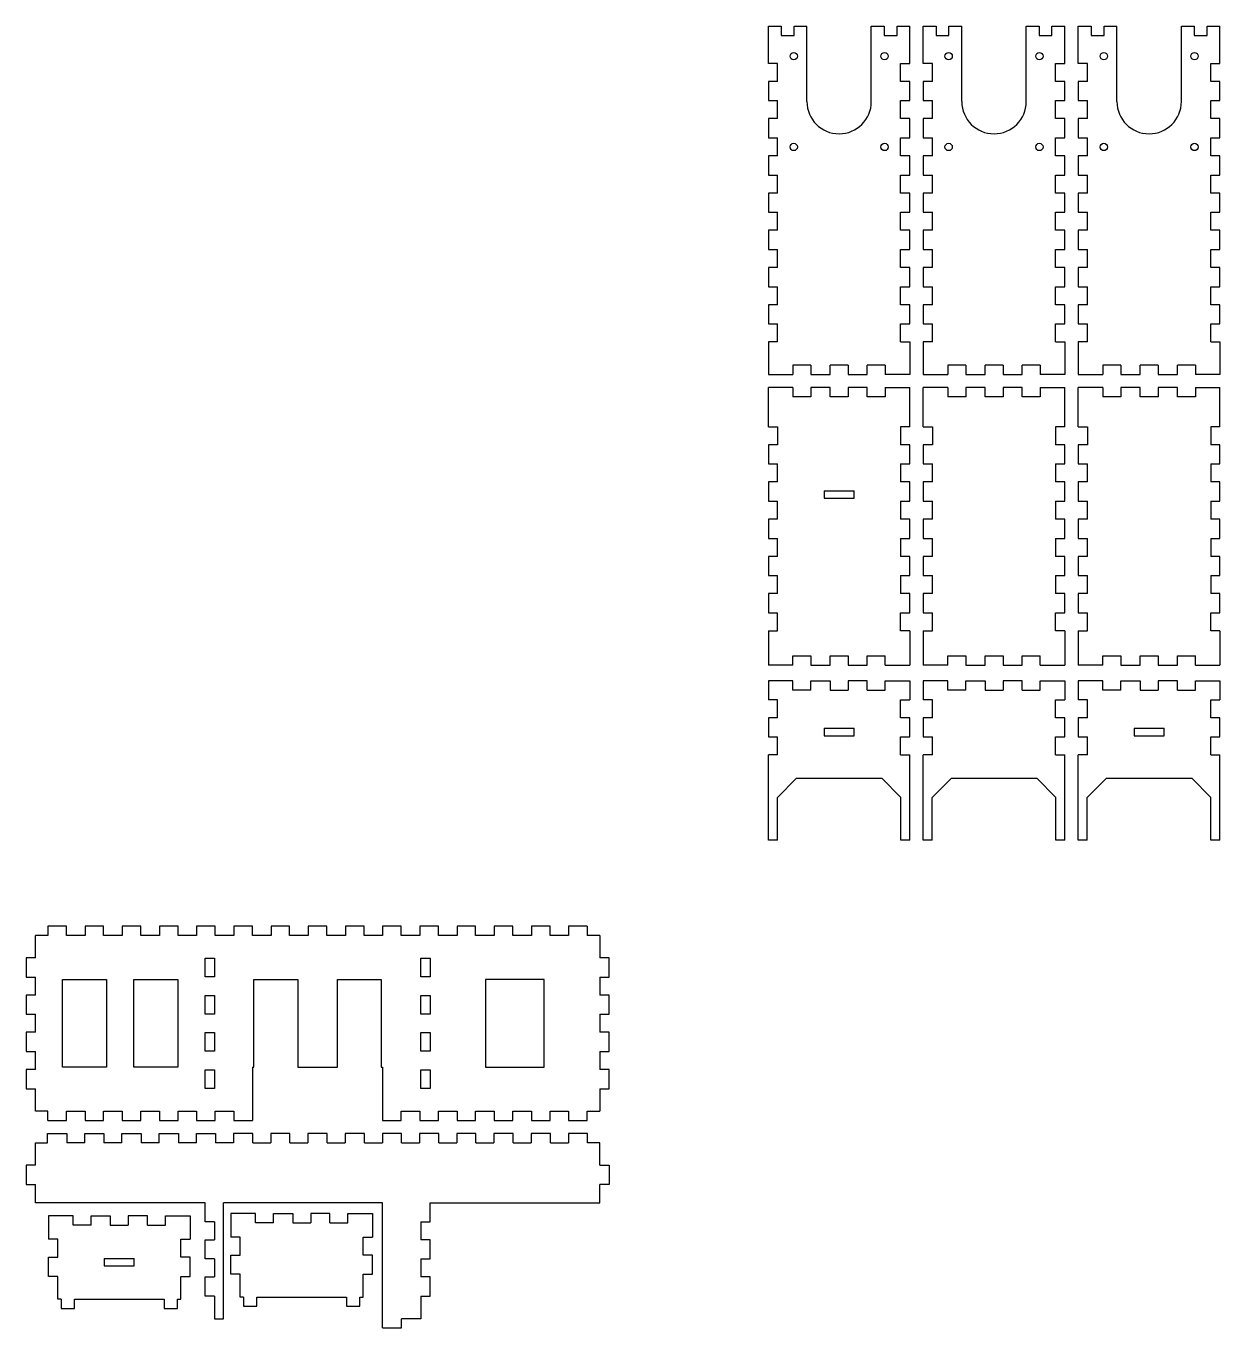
# Model space of a CAD drawing. Header units: millimetres. Extents: x -201 to 2280, y -214 to 290.
# Drawn here: x -112.47 to -96.42, y 268.84 to 286.33 of the extents above; entities that cross this region are included whole.
import ezdxf

# ---------------------------------------------------------------- set-up
doc = ezdxf.new("R2010")
doc.units = ezdxf.units.MM

msp = doc.modelspace()

# ---------------------------------------------------------------- linework, layer by layer
for p, q in [((-102.489, 286.332), (-102.317, 286.332)), ((-102.489, 286.27), (-102.489, 286.332)), ((-102.317, 286.332), (-102.317, 286.207)), ((-102.144, 286.207), (-102.144, 286.332)), ((-102.144, 286.332), (-101.971, 286.332)), ((-101.971, 286.27), (-101.971, 286.332)), ((-101.105, 286.332), (-100.932, 286.332)), ((-101.105, 286.27), (-101.105, 286.332)), ((-100.932, 286.332), (-100.932, 286.207)), ((-100.759, 286.207), (-100.759, 286.332)), ((-100.759, 286.332), (-100.586, 286.332)), ((-100.586, 286.27), (-100.586, 286.332)), ((-100.408, 286.332), (-100.235, 286.332)), ((-100.408, 286.27), (-100.408, 286.332)), ((-100.235, 286.332), (-100.235, 286.207)), ((-100.062, 286.207), (-100.062, 286.332)), ((-100.062, 286.332), (-99.889, 286.332)), ((-99.889, 286.27), (-99.889, 286.332)), ((-99.023, 286.332), (-98.85, 286.332)), ((-99.023, 286.27), (-99.023, 286.332)), ((-98.85, 286.332), (-98.85, 286.207)), ((-98.677, 286.207), (-98.677, 286.332)), ((-98.677, 286.332), (-98.504, 286.332)), ((-98.504, 286.27), (-98.504, 286.332)), ((-98.323, 286.332), (-98.15, 286.332)), ((-98.323, 286.27), (-98.323, 286.332)), ((-98.15, 286.332), (-98.15, 286.207)), ((-97.977, 286.207), (-97.977, 286.332)), ((-97.977, 286.332), (-97.804, 286.332)), ((-97.804, 286.27), (-97.804, 286.332)), ((-96.938, 286.332), (-96.765, 286.332)), ((-96.938, 286.27), (-96.938, 286.332)), ((-96.765, 286.332), (-96.765, 286.207)), ((-96.592, 286.207), (-96.592, 286.332)), ((-96.592, 286.332), (-96.419, 286.332)), ((-96.419, 286.27), (-96.419, 286.332)), ((-102.489, 285.831), (-102.489, 286.27)), ((-102.317, 286.207), (-102.144, 286.207)), ((-101.971, 285.318), (-101.971, 286.27)), ((-101.105, 285.318), (-101.105, 286.27)), ((-100.932, 286.207), (-100.759, 286.207)), ((-100.586, 285.831), (-100.586, 286.27)), ((-100.408, 285.831), (-100.408, 286.27)), ((-100.235, 286.207), (-100.062, 286.207)), ((-99.889, 285.318), (-99.889, 286.27)), ((-99.023, 285.318), (-99.023, 286.27)), ((-98.85, 286.207), (-98.677, 286.207)), ((-98.504, 285.831), (-98.504, 286.27)), ((-98.323, 285.831), (-98.323, 286.27)), ((-98.15, 286.207), (-97.977, 286.207)), ((-97.804, 285.318), (-97.804, 286.27)), ((-96.938, 285.318), (-96.938, 286.27)), ((-96.765, 286.207), (-96.592, 286.207)), ((-96.419, 285.831), (-96.419, 286.27)), ((-102.364, 285.831), (-102.489, 285.831)), ((-102.364, 285.589), (-102.364, 285.831)), ((-100.711, 285.589), (-100.711, 285.831)), ((-100.711, 285.831), (-100.586, 285.831)), ((-100.283, 285.831), (-100.408, 285.831)), ((-100.283, 285.589), (-100.283, 285.831)), ((-98.629, 285.589), (-98.629, 285.831)), ((-98.629, 285.831), (-98.504, 285.831)), ((-98.198, 285.831), (-98.323, 285.831)), ((-98.198, 285.589), (-98.198, 285.831)), ((-96.544, 285.589), (-96.544, 285.831)), ((-96.544, 285.831), (-96.419, 285.831)), ((-102.364, 285.589), (-102.489, 285.589)), ((-102.489, 285.589), (-102.489, 285.331)), ((-100.586, 285.589), (-100.711, 285.589)), ((-100.586, 285.331), (-100.586, 285.589)), ((-100.283, 285.589), (-100.408, 285.589)), ((-100.408, 285.589), (-100.408, 285.331)), ((-98.504, 285.589), (-98.629, 285.589)), ((-98.504, 285.331), (-98.504, 285.589)), ((-98.198, 285.589), (-98.323, 285.589)), ((-98.323, 285.589), (-98.323, 285.331)), ((-96.419, 285.589), (-96.544, 285.589)), ((-96.419, 285.331), (-96.419, 285.589)), ((-102.489, 285.331), (-102.364, 285.331)), ((-102.364, 285.089), (-102.364, 285.331)), ((-100.711, 285.089), (-100.711, 285.331)), ((-100.711, 285.331), (-100.586, 285.331)), ((-100.408, 285.331), (-100.283, 285.331)), ((-100.283, 285.089), (-100.283, 285.331)), ((-98.629, 285.089), (-98.629, 285.331)), ((-98.629, 285.331), (-98.504, 285.331)), ((-98.323, 285.331), (-98.198, 285.331)), ((-98.198, 285.089), (-98.198, 285.331)), ((-96.544, 285.089), (-96.544, 285.331)), ((-96.544, 285.331), (-96.419, 285.331)), ((-102.364, 285.089), (-102.489, 285.089)), ((-102.489, 285.089), (-102.489, 284.831)), ((-100.586, 285.089), (-100.711, 285.089)), ((-100.586, 284.831), (-100.586, 285.089)), ((-100.283, 285.089), (-100.408, 285.089)), ((-100.408, 285.089), (-100.408, 284.831)), ((-98.504, 285.089), (-98.629, 285.089)), ((-98.504, 284.831), (-98.504, 285.089)), ((-98.198, 285.089), (-98.323, 285.089)), ((-98.323, 285.089), (-98.323, 284.831)), ((-96.419, 285.089), (-96.544, 285.089)), ((-96.419, 284.831), (-96.419, 285.089)), ((-102.489, 284.831), (-102.364, 284.831)), ((-102.364, 284.589), (-102.364, 284.831)), ((-100.711, 284.589), (-100.711, 284.831)), ((-100.711, 284.831), (-100.586, 284.831)), ((-100.408, 284.831), (-100.283, 284.831)), ((-100.283, 284.589), (-100.283, 284.831)), ((-98.629, 284.589), (-98.629, 284.831)), ((-98.629, 284.831), (-98.504, 284.831)), ((-98.323, 284.831), (-98.198, 284.831)), ((-98.198, 284.589), (-98.198, 284.831)), ((-96.544, 284.589), (-96.544, 284.831)), ((-96.544, 284.831), (-96.419, 284.831)), ((-102.364, 284.589), (-102.489, 284.589)), ((-102.489, 284.589), (-102.489, 284.331)), ((-100.586, 284.589), (-100.711, 284.589)), ((-100.586, 284.331), (-100.586, 284.589)), ((-100.283, 284.589), (-100.408, 284.589)), ((-100.408, 284.589), (-100.408, 284.331)), ((-98.504, 284.589), (-98.629, 284.589)), ((-98.504, 284.331), (-98.504, 284.589)), ((-98.198, 284.589), (-98.323, 284.589)), ((-98.323, 284.589), (-98.323, 284.331)), ((-96.419, 284.589), (-96.544, 284.589)), ((-96.419, 284.331), (-96.419, 284.589)), ((-102.489, 284.331), (-102.364, 284.331)), ((-102.364, 284.089), (-102.364, 284.331)), ((-100.711, 284.089), (-100.711, 284.331)), ((-100.711, 284.331), (-100.586, 284.331)), ((-100.408, 284.331), (-100.283, 284.331)), ((-100.283, 284.089), (-100.283, 284.331)), ((-98.629, 284.089), (-98.629, 284.331)), ((-98.629, 284.331), (-98.504, 284.331)), ((-98.323, 284.331), (-98.198, 284.331)), ((-98.198, 284.089), (-98.198, 284.331)), ((-96.544, 284.089), (-96.544, 284.331)), ((-96.544, 284.331), (-96.419, 284.331)), ((-102.364, 284.089), (-102.489, 284.089)), ((-102.489, 284.089), (-102.489, 283.831)), ((-100.586, 284.089), (-100.711, 284.089)), ((-100.586, 283.831), (-100.586, 284.089)), ((-100.283, 284.089), (-100.408, 284.089)), ((-100.408, 284.089), (-100.408, 283.831)), ((-98.504, 284.089), (-98.629, 284.089)), ((-98.504, 283.831), (-98.504, 284.089)), ((-98.198, 284.089), (-98.323, 284.089)), ((-98.323, 284.089), (-98.323, 283.831)), ((-96.419, 284.089), (-96.544, 284.089)), ((-96.419, 283.831), (-96.419, 284.089)), ((-102.489, 283.831), (-102.364, 283.831)), ((-102.364, 283.589), (-102.364, 283.831)), ((-100.711, 283.589), (-100.711, 283.831)), ((-100.711, 283.831), (-100.586, 283.831)), ((-100.408, 283.831), (-100.283, 283.831)), ((-100.283, 283.589), (-100.283, 283.831)), ((-98.629, 283.589), (-98.629, 283.831)), ((-98.629, 283.831), (-98.504, 283.831)), ((-98.323, 283.831), (-98.198, 283.831)), ((-98.198, 283.589), (-98.198, 283.831)), ((-96.544, 283.589), (-96.544, 283.831)), ((-96.544, 283.831), (-96.419, 283.831)), ((-102.364, 283.589), (-102.489, 283.589)), ((-102.489, 283.589), (-102.489, 283.331)), ((-100.586, 283.589), (-100.711, 283.589)), ((-100.586, 283.331), (-100.586, 283.589)), ((-100.283, 283.589), (-100.408, 283.589)), ((-100.408, 283.589), (-100.408, 283.331)), ((-98.504, 283.589), (-98.629, 283.589)), ((-98.504, 283.331), (-98.504, 283.589)), ((-98.198, 283.589), (-98.323, 283.589)), ((-98.323, 283.589), (-98.323, 283.331)), ((-96.419, 283.589), (-96.544, 283.589)), ((-96.419, 283.331), (-96.419, 283.589)), ((-102.489, 283.331), (-102.364, 283.331)), ((-102.364, 283.089), (-102.364, 283.331)), ((-100.711, 283.089), (-100.711, 283.331)), ((-100.711, 283.331), (-100.586, 283.331)), ((-100.408, 283.331), (-100.283, 283.331)), ((-100.283, 283.089), (-100.283, 283.331)), ((-98.629, 283.089), (-98.629, 283.331)), ((-98.629, 283.331), (-98.504, 283.331)), ((-98.323, 283.331), (-98.198, 283.331)), ((-98.198, 283.089), (-98.198, 283.331)), ((-96.544, 283.089), (-96.544, 283.331)), ((-96.544, 283.331), (-96.419, 283.331)), ((-102.364, 283.089), (-102.489, 283.089)), ((-102.489, 283.089), (-102.489, 282.831)), ((-100.586, 283.089), (-100.711, 283.089)), ((-100.586, 282.831), (-100.586, 283.089)), ((-100.283, 283.089), (-100.408, 283.089)), ((-100.408, 283.089), (-100.408, 282.831)), ((-98.504, 283.089), (-98.629, 283.089)), ((-98.504, 282.831), (-98.504, 283.089)), ((-98.198, 283.089), (-98.323, 283.089)), ((-98.323, 283.089), (-98.323, 282.831)), ((-96.419, 283.089), (-96.544, 283.089)), ((-96.419, 282.831), (-96.419, 283.089)), ((-102.489, 282.831), (-102.364, 282.831)), ((-102.364, 282.589), (-102.364, 282.831)), ((-100.711, 282.589), (-100.711, 282.831)), ((-100.711, 282.831), (-100.586, 282.831)), ((-100.408, 282.831), (-100.283, 282.831)), ((-100.283, 282.589), (-100.283, 282.831)), ((-98.629, 282.589), (-98.629, 282.831)), ((-98.629, 282.831), (-98.504, 282.831)), ((-98.323, 282.831), (-98.198, 282.831)), ((-98.198, 282.589), (-98.198, 282.831)), ((-96.544, 282.589), (-96.544, 282.831)), ((-96.544, 282.831), (-96.419, 282.831)), ((-102.364, 282.589), (-102.489, 282.589)), ((-102.489, 282.589), (-102.489, 282.331)), ((-100.586, 282.589), (-100.711, 282.589)), ((-100.586, 282.331), (-100.586, 282.589)), ((-100.283, 282.589), (-100.408, 282.589)), ((-100.408, 282.589), (-100.408, 282.331)), ((-98.504, 282.589), (-98.629, 282.589)), ((-98.504, 282.331), (-98.504, 282.589)), ((-98.198, 282.589), (-98.323, 282.589)), ((-98.323, 282.589), (-98.323, 282.331)), ((-96.419, 282.589), (-96.544, 282.589)), ((-96.419, 282.331), (-96.419, 282.589)), ((-102.489, 282.331), (-102.364, 282.331)), ((-102.364, 282.089), (-102.364, 282.331)), ((-100.711, 282.089), (-100.711, 282.331)), ((-100.711, 282.331), (-100.586, 282.331)), ((-100.408, 282.331), (-100.283, 282.331)), ((-100.283, 282.089), (-100.283, 282.331)), ((-98.629, 282.089), (-98.629, 282.331)), ((-98.629, 282.331), (-98.504, 282.331)), ((-98.323, 282.331), (-98.198, 282.331)), ((-98.198, 282.089), (-98.198, 282.331)), ((-96.544, 282.089), (-96.544, 282.331)), ((-96.544, 282.331), (-96.419, 282.331)), ((-102.364, 282.089), (-102.489, 282.089)), ((-102.489, 282.089), (-102.489, 281.65)), ((-100.711, 282.089), (-100.586, 282.089)), ((-100.586, 282.089), (-100.586, 281.65)), ((-100.283, 282.089), (-100.408, 282.089)), ((-100.408, 282.089), (-100.408, 281.65)), ((-98.629, 282.089), (-98.504, 282.089)), ((-98.504, 282.089), (-98.504, 281.65)), ((-98.198, 282.089), (-98.323, 282.089)), ((-98.323, 282.089), (-98.323, 281.65)), ((-96.544, 282.089), (-96.419, 282.089)), ((-96.419, 282.089), (-96.419, 281.65)), ((-101.917, 281.775), (-102.159, 281.775)), ((-102.159, 281.775), (-102.159, 281.65)), ((-101.917, 281.775), (-101.917, 281.65)), ((-101.417, 281.775), (-101.659, 281.775)), ((-101.659, 281.65), (-101.659, 281.775)), ((-101.417, 281.775), (-101.417, 281.65)), ((-100.917, 281.775), (-101.159, 281.775)), ((-101.159, 281.65), (-101.159, 281.775)), ((-100.917, 281.775), (-100.917, 281.65)), ((-99.835, 281.775), (-100.077, 281.775)), ((-100.077, 281.775), (-100.077, 281.65)), ((-99.835, 281.775), (-99.835, 281.65)), ((-99.335, 281.775), (-99.577, 281.775)), ((-99.577, 281.65), (-99.577, 281.775)), ((-99.335, 281.775), (-99.335, 281.65)), ((-98.835, 281.775), (-99.077, 281.775)), ((-99.077, 281.65), (-99.077, 281.775)), ((-98.835, 281.775), (-98.835, 281.65)), ((-97.75, 281.775), (-97.992, 281.775)), ((-97.992, 281.775), (-97.992, 281.65)), ((-97.75, 281.775), (-97.75, 281.65)), ((-97.25, 281.775), (-97.492, 281.775)), ((-97.492, 281.65), (-97.492, 281.775)), ((-97.25, 281.775), (-97.25, 281.65)), ((-96.75, 281.775), (-96.992, 281.775)), ((-96.992, 281.65), (-96.992, 281.775)), ((-96.75, 281.775), (-96.75, 281.65)), ((-102.489, 281.65), (-102.159, 281.65)), ((-101.917, 281.65), (-101.659, 281.65)), ((-101.417, 281.65), (-101.159, 281.65)), ((-100.586, 281.65), (-100.917, 281.65)), ((-100.408, 281.65), (-100.077, 281.65)), ((-99.835, 281.65), (-99.577, 281.65)), ((-99.335, 281.65), (-99.077, 281.65)), ((-98.504, 281.65), (-98.835, 281.65)), ((-98.323, 281.65), (-97.992, 281.65)), ((-97.75, 281.65), (-97.492, 281.65)), ((-97.25, 281.65), (-96.992, 281.65)), ((-96.419, 281.65), (-96.75, 281.65)), ((-102.159, 281.475), (-102.489, 281.475)), ((-102.489, 281.413), (-102.489, 281.475)), ((-102.159, 281.475), (-102.159, 281.35)), ((-101.659, 281.475), (-101.917, 281.475)), ((-101.917, 281.475), (-101.917, 281.35)), ((-101.659, 281.35), (-101.659, 281.475)), ((-101.159, 281.475), (-101.417, 281.475)), ((-101.417, 281.475), (-101.417, 281.35)), ((-101.159, 281.35), (-101.159, 281.475)), ((-100.917, 281.475), (-100.917, 281.35)), ((-100.917, 281.475), (-100.586, 281.475)), ((-100.586, 281.413), (-100.586, 281.475)), ((-100.077, 281.475), (-100.408, 281.475)), ((-100.408, 281.413), (-100.408, 281.475)), ((-100.077, 281.475), (-100.077, 281.35)), ((-99.577, 281.475), (-99.835, 281.475)), ((-99.835, 281.475), (-99.835, 281.35)), ((-99.577, 281.35), (-99.577, 281.475)), ((-99.077, 281.475), (-99.335, 281.475)), ((-99.335, 281.475), (-99.335, 281.35)), ((-99.077, 281.35), (-99.077, 281.475)), ((-98.835, 281.475), (-98.835, 281.35)), ((-98.835, 281.475), (-98.504, 281.475)), ((-98.504, 281.413), (-98.504, 281.475)), ((-97.992, 281.475), (-98.323, 281.475)), ((-98.323, 281.413), (-98.323, 281.475)), ((-97.992, 281.475), (-97.992, 281.35)), ((-97.492, 281.475), (-97.75, 281.475)), ((-97.75, 281.475), (-97.75, 281.35)), ((-97.492, 281.35), (-97.492, 281.475)), ((-96.992, 281.475), (-97.25, 281.475)), ((-97.25, 281.475), (-97.25, 281.35)), ((-96.992, 281.35), (-96.992, 281.475)), ((-96.75, 281.475), (-96.75, 281.35)), ((-96.75, 281.475), (-96.419, 281.475)), ((-96.419, 281.413), (-96.419, 281.475)), ((-102.489, 280.95), (-102.489, 281.413)), ((-101.917, 281.35), (-102.159, 281.35)), ((-101.417, 281.35), (-101.659, 281.35)), ((-100.917, 281.35), (-101.159, 281.35)), ((-100.586, 280.95), (-100.586, 281.413)), ((-100.408, 280.95), (-100.408, 281.413)), ((-99.835, 281.35), (-100.077, 281.35)), ((-99.335, 281.35), (-99.577, 281.35)), ((-98.835, 281.35), (-99.077, 281.35)), ((-98.504, 280.95), (-98.504, 281.413)), ((-98.323, 280.95), (-98.323, 281.413)), ((-97.75, 281.35), (-97.992, 281.35)), ((-97.25, 281.35), (-97.492, 281.35)), ((-96.75, 281.35), (-96.992, 281.35)), ((-96.419, 280.95), (-96.419, 281.413)), ((-102.489, 280.95), (-102.364, 280.95)), ((-102.364, 280.95), (-102.364, 280.708)), ((-100.711, 280.95), (-100.711, 280.708)), ((-100.586, 280.95), (-100.711, 280.95)), ((-100.408, 280.95), (-100.283, 280.95)), ((-100.283, 280.95), (-100.283, 280.708)), ((-98.629, 280.95), (-98.629, 280.708)), ((-98.504, 280.95), (-98.629, 280.95)), ((-98.323, 280.95), (-98.198, 280.95)), ((-98.198, 280.95), (-98.198, 280.708)), ((-96.544, 280.95), (-96.544, 280.708)), ((-96.419, 280.95), (-96.544, 280.95)), ((-102.364, 280.708), (-102.489, 280.708)), ((-102.489, 280.708), (-102.489, 280.45)), ((-100.586, 280.708), (-100.711, 280.708)), ((-100.586, 280.45), (-100.586, 280.708)), ((-100.283, 280.708), (-100.408, 280.708)), ((-100.408, 280.708), (-100.408, 280.45)), ((-98.504, 280.708), (-98.629, 280.708)), ((-98.504, 280.45), (-98.504, 280.708)), ((-98.198, 280.708), (-98.323, 280.708)), ((-98.323, 280.708), (-98.323, 280.45)), ((-96.419, 280.708), (-96.544, 280.708)), ((-96.419, 280.45), (-96.419, 280.708)), ((-102.489, 280.45), (-102.364, 280.45)), ((-102.364, 280.208), (-102.364, 280.45)), ((-100.711, 280.45), (-100.586, 280.45)), ((-100.711, 280.45), (-100.711, 280.208)), ((-100.408, 280.45), (-100.283, 280.45)), ((-100.283, 280.208), (-100.283, 280.45)), ((-98.629, 280.45), (-98.504, 280.45)), ((-98.629, 280.45), (-98.629, 280.208)), ((-98.323, 280.45), (-98.198, 280.45)), ((-98.198, 280.208), (-98.198, 280.45)), ((-96.544, 280.45), (-96.419, 280.45)), ((-96.544, 280.45), (-96.544, 280.208)), ((-102.364, 280.208), (-102.489, 280.208)), ((-102.489, 280.208), (-102.489, 279.95)), ((-100.586, 280.208), (-100.711, 280.208)), ((-100.586, 279.95), (-100.586, 280.208)), ((-100.283, 280.208), (-100.408, 280.208)), ((-100.408, 280.208), (-100.408, 279.95)), ((-98.504, 280.208), (-98.629, 280.208)), ((-98.504, 279.95), (-98.504, 280.208)), ((-98.198, 280.208), (-98.323, 280.208)), ((-98.323, 280.208), (-98.323, 279.95)), ((-96.419, 280.208), (-96.544, 280.208)), ((-96.419, 279.95), (-96.419, 280.208)), ((-101.738, 280.09), (-101.738, 279.988)), ((-101.738, 280.09), (-101.337, 280.09)), ((-101.337, 279.988), (-101.337, 280.09)), ((-102.489, 279.95), (-102.364, 279.95)), ((-102.364, 279.708), (-102.364, 279.95)), ((-101.738, 279.988), (-101.337, 279.988)), ((-101.738, 279.988), (-101.738, 279.988)), ((-101.738, 279.988), (-101.738, 279.988)), ((-100.711, 279.95), (-100.586, 279.95)), ((-100.711, 279.95), (-100.711, 279.708)), ((-100.408, 279.95), (-100.283, 279.95)), ((-100.283, 279.708), (-100.283, 279.95)), ((-98.629, 279.95), (-98.504, 279.95)), ((-98.629, 279.95), (-98.629, 279.708)), ((-98.323, 279.95), (-98.198, 279.95)), ((-98.198, 279.708), (-98.198, 279.95)), ((-96.544, 279.95), (-96.419, 279.95)), ((-96.544, 279.95), (-96.544, 279.708)), ((-102.364, 279.708), (-102.489, 279.708)), ((-102.489, 279.708), (-102.489, 279.45)), ((-100.586, 279.708), (-100.711, 279.708)), ((-100.586, 279.45), (-100.586, 279.708)), ((-100.283, 279.708), (-100.408, 279.708)), ((-100.408, 279.708), (-100.408, 279.45)), ((-98.504, 279.708), (-98.629, 279.708)), ((-98.504, 279.45), (-98.504, 279.708)), ((-98.198, 279.708), (-98.323, 279.708)), ((-98.323, 279.708), (-98.323, 279.45)), ((-96.419, 279.708), (-96.544, 279.708)), ((-96.419, 279.45), (-96.419, 279.708)), ((-102.489, 279.45), (-102.364, 279.45)), ((-102.364, 279.208), (-102.364, 279.45)), ((-100.711, 279.45), (-100.586, 279.45)), ((-100.711, 279.45), (-100.711, 279.208)), ((-100.408, 279.45), (-100.283, 279.45)), ((-100.283, 279.208), (-100.283, 279.45)), ((-98.629, 279.45), (-98.504, 279.45)), ((-98.629, 279.45), (-98.629, 279.208)), ((-98.323, 279.45), (-98.198, 279.45)), ((-98.198, 279.208), (-98.198, 279.45)), ((-96.544, 279.45), (-96.419, 279.45)), ((-96.544, 279.45), (-96.544, 279.208)), ((-102.364, 279.208), (-102.489, 279.208)), ((-102.489, 279.208), (-102.489, 278.95)), ((-100.586, 279.208), (-100.711, 279.208)), ((-100.586, 278.95), (-100.586, 279.208)), ((-100.283, 279.208), (-100.408, 279.208)), ((-100.408, 279.208), (-100.408, 278.95)), ((-98.504, 279.208), (-98.629, 279.208)), ((-98.504, 278.95), (-98.504, 279.208)), ((-98.198, 279.208), (-98.323, 279.208)), ((-98.323, 279.208), (-98.323, 278.95)), ((-96.419, 279.208), (-96.544, 279.208)), ((-96.419, 278.95), (-96.419, 279.208)), ((-102.489, 278.95), (-102.364, 278.95)), ((-102.364, 278.708), (-102.364, 278.95)), ((-100.711, 278.95), (-100.586, 278.95)), ((-100.711, 278.95), (-100.711, 278.708)), ((-100.408, 278.95), (-100.283, 278.95)), ((-100.283, 278.708), (-100.283, 278.95)), ((-98.629, 278.95), (-98.504, 278.95)), ((-98.629, 278.95), (-98.629, 278.708)), ((-98.323, 278.95), (-98.198, 278.95)), ((-98.198, 278.708), (-98.198, 278.95)), ((-96.544, 278.95), (-96.419, 278.95)), ((-96.544, 278.95), (-96.544, 278.708)), ((-102.364, 278.708), (-102.489, 278.708)), ((-102.489, 278.708), (-102.489, 278.45)), ((-100.586, 278.708), (-100.711, 278.708)), ((-100.586, 278.45), (-100.586, 278.708)), ((-100.283, 278.708), (-100.408, 278.708)), ((-100.408, 278.708), (-100.408, 278.45)), ((-98.504, 278.708), (-98.629, 278.708)), ((-98.504, 278.45), (-98.504, 278.708)), ((-98.198, 278.708), (-98.323, 278.708)), ((-98.323, 278.708), (-98.323, 278.45)), ((-96.419, 278.708), (-96.544, 278.708)), ((-96.419, 278.45), (-96.419, 278.708)), ((-102.489, 278.45), (-102.364, 278.45)), ((-102.364, 278.208), (-102.364, 278.45)), ((-100.711, 278.45), (-100.586, 278.45)), ((-100.711, 278.208), (-100.711, 278.45)), ((-100.408, 278.45), (-100.283, 278.45)), ((-100.283, 278.208), (-100.283, 278.45)), ((-98.629, 278.45), (-98.504, 278.45)), ((-98.629, 278.208), (-98.629, 278.45)), ((-98.323, 278.45), (-98.198, 278.45)), ((-98.198, 278.208), (-98.198, 278.45)), ((-96.544, 278.45), (-96.419, 278.45)), ((-96.544, 278.208), (-96.544, 278.45)), ((-102.489, 278.208), (-102.364, 278.208)), ((-102.489, 278.208), (-102.489, 277.745)), ((-100.586, 278.208), (-100.711, 278.208)), ((-100.586, 278.208), (-100.586, 277.745)), ((-100.408, 278.208), (-100.283, 278.208)), ((-100.408, 278.208), (-100.408, 277.745)), ((-98.504, 278.208), (-98.629, 278.208)), ((-98.504, 278.208), (-98.504, 277.745)), ((-98.323, 278.208), (-98.198, 278.208)), ((-98.323, 278.208), (-98.323, 277.745)), ((-96.419, 278.208), (-96.544, 278.208)), ((-96.419, 278.208), (-96.419, 277.745)), ((-102.159, 277.745), (-102.489, 277.745)), ((-102.159, 277.745), (-102.159, 277.87)), ((-102.159, 277.87), (-101.917, 277.87)), ((-101.917, 277.87), (-101.917, 277.745)), ((-101.917, 277.745), (-101.659, 277.745)), ((-101.659, 277.745), (-101.659, 277.87)), ((-101.659, 277.87), (-101.417, 277.87)), ((-101.417, 277.87), (-101.417, 277.745)), ((-101.417, 277.745), (-101.159, 277.745)), ((-101.159, 277.745), (-101.159, 277.87)), ((-101.159, 277.87), (-100.917, 277.87)), ((-100.917, 277.745), (-100.917, 277.87)), ((-100.917, 277.745), (-100.586, 277.745)), ((-100.077, 277.745), (-100.408, 277.745)), ((-100.077, 277.745), (-100.077, 277.87)), ((-100.077, 277.87), (-99.835, 277.87)), ((-99.835, 277.87), (-99.835, 277.745)), ((-99.835, 277.745), (-99.577, 277.745)), ((-99.577, 277.745), (-99.577, 277.87)), ((-99.577, 277.87), (-99.335, 277.87)), ((-99.335, 277.87), (-99.335, 277.745)), ((-99.335, 277.745), (-99.077, 277.745)), ((-99.077, 277.745), (-99.077, 277.87)), ((-99.077, 277.87), (-98.835, 277.87)), ((-98.835, 277.745), (-98.835, 277.87)), ((-98.835, 277.745), (-98.504, 277.745)), ((-97.992, 277.745), (-98.323, 277.745)), ((-97.992, 277.745), (-97.992, 277.87)), ((-97.992, 277.87), (-97.75, 277.87)), ((-97.75, 277.87), (-97.75, 277.745)), ((-97.75, 277.745), (-97.492, 277.745)), ((-97.492, 277.745), (-97.492, 277.87)), ((-97.492, 277.87), (-97.25, 277.87)), ((-97.25, 277.87), (-97.25, 277.745)), ((-97.25, 277.745), (-96.992, 277.745)), ((-96.992, 277.745), (-96.992, 277.87)), ((-96.992, 277.87), (-96.75, 277.87)), ((-96.75, 277.745), (-96.75, 277.87)), ((-96.75, 277.745), (-96.419, 277.745)), ((-102.159, 277.536), (-102.489, 277.536)), ((-102.489, 277.536), (-102.489, 277.282)), ((-102.159, 277.411), (-102.159, 277.536)), ((-101.917, 277.411), (-102.159, 277.411)), ((-101.917, 277.411), (-101.917, 277.536)), ((-101.917, 277.536), (-101.659, 277.536)), ((-101.659, 277.536), (-101.659, 277.411)), ((-101.659, 277.411), (-101.417, 277.411)), ((-101.159, 277.536), (-101.417, 277.536)), ((-101.417, 277.536), (-101.417, 277.411)), ((-101.159, 277.411), (-101.159, 277.536)), ((-101.159, 277.411), (-100.917, 277.411)), ((-100.917, 277.411), (-100.917, 277.536)), ((-100.917, 277.536), (-100.586, 277.536)), ((-100.586, 277.536), (-100.586, 277.282)), ((-100.077, 277.536), (-100.408, 277.536)), ((-100.408, 277.536), (-100.408, 277.282)), ((-100.077, 277.411), (-100.077, 277.536)), ((-99.835, 277.411), (-100.077, 277.411)), ((-99.835, 277.411), (-99.835, 277.536)), ((-99.835, 277.536), (-99.577, 277.536)), ((-99.577, 277.536), (-99.577, 277.411)), ((-99.577, 277.411), (-99.335, 277.411)), ((-99.077, 277.536), (-99.335, 277.536)), ((-99.335, 277.536), (-99.335, 277.411)), ((-99.077, 277.411), (-99.077, 277.536)), ((-99.077, 277.411), (-98.835, 277.411)), ((-98.835, 277.411), (-98.835, 277.536)), ((-98.835, 277.536), (-98.504, 277.536)), ((-98.504, 277.536), (-98.504, 277.282)), ((-97.992, 277.536), (-98.323, 277.536)), ((-98.323, 277.536), (-98.323, 277.282)), ((-97.992, 277.411), (-97.992, 277.536)), ((-97.75, 277.411), (-97.992, 277.411)), ((-97.75, 277.411), (-97.75, 277.536)), ((-97.75, 277.536), (-97.492, 277.536)), ((-97.492, 277.536), (-97.492, 277.411)), ((-97.492, 277.411), (-97.25, 277.411)), ((-96.992, 277.536), (-97.25, 277.536)), ((-97.25, 277.536), (-97.25, 277.411)), ((-96.992, 277.411), (-96.992, 277.536)), ((-96.992, 277.411), (-96.75, 277.411)), ((-96.75, 277.411), (-96.75, 277.536)), ((-96.75, 277.536), (-96.419, 277.536)), ((-96.419, 277.536), (-96.419, 277.282)), ((-102.364, 277.282), (-102.489, 277.282)), ((-102.364, 277.04), (-102.364, 277.282)), ((-100.711, 277.04), (-100.711, 277.282)), ((-100.711, 277.282), (-100.586, 277.282)), ((-100.283, 277.282), (-100.408, 277.282)), ((-100.283, 277.04), (-100.283, 277.282)), ((-98.629, 277.04), (-98.629, 277.282)), ((-98.629, 277.282), (-98.504, 277.282)), ((-98.198, 277.282), (-98.323, 277.282)), ((-98.198, 277.04), (-98.198, 277.282)), ((-96.544, 277.04), (-96.544, 277.282)), ((-96.544, 277.282), (-96.419, 277.282)), ((-102.364, 277.04), (-102.489, 277.04)), ((-102.489, 277.04), (-102.489, 276.782)), ((-101.738, 276.902), (-101.738, 276.799)), ((-101.738, 276.902), (-101.337, 276.902)), ((-101.337, 276.799), (-101.337, 276.902)), ((-100.586, 277.04), (-100.711, 277.04)), ((-100.586, 276.782), (-100.586, 277.04)), ((-100.283, 277.04), (-100.408, 277.04)), ((-100.408, 277.04), (-100.408, 276.782)), ((-98.504, 277.04), (-98.629, 277.04)), ((-98.504, 276.782), (-98.504, 277.04)), ((-98.198, 277.04), (-98.323, 277.04)), ((-98.323, 277.04), (-98.323, 276.782)), ((-97.572, 276.902), (-97.572, 276.799)), ((-97.572, 276.902), (-97.17, 276.902)), ((-97.17, 276.799), (-97.17, 276.902)), ((-96.419, 277.04), (-96.544, 277.04)), ((-96.419, 276.782), (-96.419, 277.04)), ((-102.489, 276.782), (-102.364, 276.782)), ((-102.364, 276.54), (-102.364, 276.782)), ((-101.738, 276.799), (-101.337, 276.799)), ((-100.711, 276.54), (-100.711, 276.782)), ((-100.711, 276.782), (-100.586, 276.782)), ((-100.408, 276.782), (-100.283, 276.782)), ((-100.283, 276.54), (-100.283, 276.782)), ((-98.629, 276.54), (-98.629, 276.782)), ((-98.629, 276.782), (-98.504, 276.782)), ((-98.323, 276.782), (-98.198, 276.782)), ((-98.198, 276.54), (-98.198, 276.782)), ((-97.572, 276.799), (-97.17, 276.799)), ((-96.544, 276.54), (-96.544, 276.782)), ((-96.544, 276.782), (-96.419, 276.782)), ((-102.364, 276.54), (-102.489, 276.54)), ((-102.489, 275.459), (-102.489, 276.54)), ((-100.711, 276.54), (-100.586, 276.54)), ((-100.586, 275.459), (-100.586, 276.54)), ((-100.283, 276.54), (-100.408, 276.54)), ((-100.408, 275.459), (-100.408, 276.54)), ((-98.629, 276.54), (-98.504, 276.54)), ((-98.504, 275.459), (-98.504, 276.54)), ((-98.198, 276.54), (-98.323, 276.54)), ((-98.323, 275.459), (-98.323, 276.54)), ((-96.544, 276.54), (-96.419, 276.54)), ((-96.419, 275.459), (-96.419, 276.54)), ((-102.368, 275.97), (-102.111, 276.228)), ((-102.111, 276.228), (-100.964, 276.228)), ((-100.964, 276.228), (-100.707, 275.97)), ((-100.287, 275.97), (-100.029, 276.228)), ((-100.029, 276.228), (-98.882, 276.228)), ((-98.882, 276.228), (-98.625, 275.97)), ((-98.202, 275.97), (-97.944, 276.228)), ((-97.944, 276.228), (-96.797, 276.228)), ((-96.797, 276.228), (-96.54, 275.97)), ((-102.368, 275.397), (-102.368, 275.97)), ((-100.707, 275.397), (-100.707, 275.97)), ((-100.287, 275.397), (-100.287, 275.97)), ((-98.625, 275.397), (-98.625, 275.97)), ((-98.202, 275.397), (-98.202, 275.97)), ((-96.54, 275.397), (-96.54, 275.97)), ((-102.489, 275.397), (-102.489, 275.459)), ((-102.368, 275.397), (-102.489, 275.397)), ((-100.586, 275.397), (-100.707, 275.397)), ((-100.586, 275.397), (-100.586, 275.459)), ((-100.408, 275.397), (-100.408, 275.459)), ((-100.287, 275.397), (-100.408, 275.397)), ((-98.504, 275.397), (-98.625, 275.397)), ((-98.504, 275.397), (-98.504, 275.459)), ((-98.323, 275.397), (-98.323, 275.459)), ((-98.202, 275.397), (-98.323, 275.397)), ((-96.419, 275.397), (-96.54, 275.397)), ((-96.419, 275.397), (-96.419, 275.459)), ((-112.173, 274.116), (-112.341, 274.116)), ((-112.341, 273.814), (-112.341, 274.116)), ((-111.923, 274.241), (-112.173, 274.241)), ((-112.173, 274.241), (-112.173, 274.116)), ((-111.923, 274.116), (-111.923, 274.241)), ((-111.673, 274.116), (-111.923, 274.116)), ((-111.423, 274.241), (-111.673, 274.241)), ((-111.673, 274.241), (-111.673, 274.116)), ((-111.423, 274.116), (-111.423, 274.241)), ((-111.173, 274.116), (-111.423, 274.116)), ((-110.923, 274.241), (-111.173, 274.241)), ((-111.173, 274.241), (-111.173, 274.116)), ((-110.923, 274.116), (-110.923, 274.241)), ((-110.673, 274.116), (-110.923, 274.116)), ((-110.423, 274.241), (-110.673, 274.241)), ((-110.673, 274.241), (-110.673, 274.116)), ((-110.423, 274.116), (-110.423, 274.241)), ((-110.173, 274.116), (-110.423, 274.116)), ((-109.923, 274.241), (-110.173, 274.241)), ((-110.173, 274.241), (-110.173, 274.116)), ((-110.173, 274.116), (-110.173, 274.116)), ((-109.923, 274.116), (-109.923, 274.241)), ((-109.673, 274.116), (-109.923, 274.116)), ((-109.423, 274.241), (-109.673, 274.241)), ((-109.673, 274.241), (-109.673, 274.116)), ((-109.423, 274.116), (-109.423, 274.241)), ((-109.173, 274.116), (-109.423, 274.116)), ((-108.923, 274.241), (-109.173, 274.241)), ((-109.173, 274.241), (-109.173, 274.116)), ((-108.923, 274.116), (-108.923, 274.241)), ((-108.673, 274.116), (-108.923, 274.116)), ((-108.423, 274.241), (-108.673, 274.241)), ((-108.673, 274.241), (-108.673, 274.116)), ((-108.423, 274.116), (-108.423, 274.241)), ((-108.173, 274.116), (-108.423, 274.116)), ((-107.923, 274.241), (-108.173, 274.241)), ((-108.173, 274.241), (-108.173, 274.116)), ((-107.923, 274.116), (-107.923, 274.241)), ((-107.673, 274.116), (-107.923, 274.116)), ((-107.423, 274.241), (-107.673, 274.241)), ((-107.673, 274.241), (-107.673, 274.116)), ((-107.423, 274.116), (-107.423, 274.241)), ((-107.173, 274.116), (-107.423, 274.116)), ((-106.923, 274.241), (-107.173, 274.241)), ((-107.173, 274.241), (-107.173, 274.116)), ((-106.923, 274.116), (-106.923, 274.241)), ((-106.673, 274.116), (-106.923, 274.116)), ((-106.423, 274.241), (-106.673, 274.241)), ((-106.673, 274.241), (-106.673, 274.116)), ((-106.423, 274.116), (-106.423, 274.241)), ((-106.173, 274.116), (-106.423, 274.116)), ((-105.923, 274.241), (-106.173, 274.241)), ((-106.173, 274.241), (-106.173, 274.116)), ((-105.923, 274.116), (-105.923, 274.241)), ((-105.673, 274.116), (-105.923, 274.116)), ((-105.423, 274.241), (-105.673, 274.241)), ((-105.673, 274.241), (-105.673, 274.116)), ((-105.423, 274.116), (-105.423, 274.241)), ((-105.173, 274.116), (-105.423, 274.116)), ((-104.923, 274.241), (-105.173, 274.241)), ((-105.173, 274.241), (-105.173, 274.116)), ((-104.923, 274.241), (-104.923, 274.116)), ((-104.754, 274.116), (-104.923, 274.116)), ((-104.754, 274.116), (-104.754, 273.814)), ((-112.341, 273.814), (-112.466, 273.814)), ((-112.466, 273.814), (-112.466, 273.556)), ((-110.06, 273.81), (-109.935, 273.81)), ((-110.06, 273.56), (-110.06, 273.81)), ((-109.935, 273.81), (-109.935, 273.56)), ((-107.16, 273.81), (-107.035, 273.81)), ((-107.16, 273.56), (-107.16, 273.81)), ((-107.035, 273.81), (-107.035, 273.56)), ((-104.629, 273.814), (-104.754, 273.814)), ((-104.629, 273.556), (-104.629, 273.814)), ((-112.466, 273.556), (-112.341, 273.556)), ((-112.341, 273.314), (-112.341, 273.556)), ((-109.935, 273.56), (-110.06, 273.56)), ((-107.035, 273.56), (-107.16, 273.56)), ((-104.754, 273.556), (-104.754, 273.314)), ((-104.754, 273.556), (-104.629, 273.556)), ((-111.974, 272.344), (-111.974, 273.525)), ((-111.974, 273.525), (-111.384, 273.525)), ((-111.384, 273.525), (-111.384, 272.344)), ((-111.017, 272.344), (-111.017, 273.525)), ((-111.017, 273.525), (-110.427, 273.525)), ((-110.427, 273.525), (-110.427, 272.344)), ((-109.404, 272.344), (-109.404, 273.525)), ((-109.404, 273.525), (-108.813, 273.525)), ((-108.813, 273.525), (-108.813, 272.344)), ((-108.282, 272.344), (-108.282, 273.525)), ((-108.282, 273.525), (-107.692, 273.525)), ((-107.692, 273.525), (-107.692, 272.344)), ((-105.501, 273.525), (-106.289, 273.525)), ((-106.289, 273.525), (-106.289, 272.344)), ((-105.501, 272.344), (-105.501, 273.525)), ((-112.341, 273.314), (-112.466, 273.314)), ((-112.466, 273.314), (-112.466, 273.056)), ((-110.06, 273.31), (-109.935, 273.31)), ((-110.06, 273.06), (-110.06, 273.31)), ((-109.935, 273.31), (-109.935, 273.06)), ((-107.16, 273.31), (-107.035, 273.31)), ((-107.16, 273.06), (-107.16, 273.31)), ((-107.035, 273.31), (-107.035, 273.06)), ((-104.629, 273.314), (-104.754, 273.314)), ((-104.629, 273.056), (-104.629, 273.314)), ((-112.466, 273.056), (-112.341, 273.056)), ((-112.341, 272.814), (-112.341, 273.056)), ((-109.935, 273.06), (-110.06, 273.06)), ((-107.035, 273.06), (-107.16, 273.06)), ((-104.754, 273.056), (-104.754, 272.814)), ((-104.754, 273.056), (-104.629, 273.056)), ((-112.341, 272.814), (-112.466, 272.814)), ((-112.466, 272.814), (-112.466, 272.556)), ((-110.06, 272.81), (-109.935, 272.81)), ((-110.06, 272.56), (-110.06, 272.81)), ((-109.935, 272.81), (-109.935, 272.56)), ((-107.16, 272.81), (-107.035, 272.81)), ((-107.16, 272.56), (-107.16, 272.81)), ((-107.035, 272.81), (-107.035, 272.56)), ((-104.629, 272.814), (-104.754, 272.814)), ((-104.629, 272.556), (-104.629, 272.814)), ((-112.466, 272.556), (-112.341, 272.556)), ((-112.341, 272.314), (-112.341, 272.556)), ((-109.935, 272.56), (-110.06, 272.56)), ((-107.035, 272.56), (-107.16, 272.56)), ((-104.754, 272.556), (-104.754, 272.314)), ((-104.754, 272.556), (-104.629, 272.556)), ((-111.384, 272.344), (-111.974, 272.344)), ((-110.427, 272.344), (-111.017, 272.344)), ((-109.423, 272.344), (-109.404, 272.344)), ((-109.423, 272.344), (-109.423, 271.629)), ((-108.813, 272.344), (-108.282, 272.344)), ((-107.692, 272.344), (-107.673, 272.344)), ((-107.673, 272.344), (-107.673, 271.629)), ((-106.289, 272.344), (-105.501, 272.344)), ((-112.341, 272.314), (-112.466, 272.314)), ((-112.466, 272.314), (-112.466, 272.056)), ((-110.06, 272.31), (-109.935, 272.31)), ((-110.06, 272.06), (-110.06, 272.31)), ((-109.935, 272.31), (-109.935, 272.06)), ((-107.16, 272.31), (-107.035, 272.31)), ((-107.16, 272.06), (-107.16, 272.31)), ((-107.035, 272.31), (-107.035, 272.06)), ((-104.629, 272.314), (-104.754, 272.314)), ((-104.629, 272.056), (-104.629, 272.314)), ((-112.466, 272.056), (-112.341, 272.056)), ((-112.341, 271.754), (-112.341, 272.056)), ((-109.935, 272.06), (-110.06, 272.06)), ((-107.035, 272.06), (-107.16, 272.06)), ((-104.754, 272.056), (-104.754, 271.754)), ((-104.754, 272.056), (-104.629, 272.056)), ((-112.173, 271.754), (-112.341, 271.754)), ((-112.173, 271.629), (-112.173, 271.754)), ((-112.173, 271.629), (-111.923, 271.629)), ((-111.923, 271.629), (-111.923, 271.754)), ((-111.923, 271.754), (-111.673, 271.754)), ((-111.673, 271.754), (-111.673, 271.629)), ((-111.673, 271.629), (-111.423, 271.629)), ((-111.423, 271.629), (-111.423, 271.754)), ((-111.423, 271.754), (-111.173, 271.754)), ((-111.173, 271.754), (-111.173, 271.629)), ((-111.173, 271.629), (-110.923, 271.629)), ((-110.923, 271.629), (-110.923, 271.754)), ((-110.923, 271.754), (-110.673, 271.754)), ((-110.673, 271.754), (-110.673, 271.629)), ((-110.673, 271.629), (-110.423, 271.629)), ((-110.423, 271.629), (-110.423, 271.754)), ((-110.423, 271.754), (-110.173, 271.754)), ((-110.173, 271.754), (-110.173, 271.629)), ((-110.173, 271.629), (-109.923, 271.629)), ((-109.923, 271.629), (-109.923, 271.754)), ((-109.923, 271.754), (-109.673, 271.754)), ((-109.673, 271.754), (-109.673, 271.629)), ((-109.673, 271.629), (-109.423, 271.629)), ((-107.673, 271.629), (-107.423, 271.629)), ((-107.423, 271.629), (-107.423, 271.754)), ((-107.423, 271.754), (-107.173, 271.754)), ((-107.173, 271.754), (-107.173, 271.629)), ((-107.173, 271.629), (-106.923, 271.629)), ((-106.923, 271.629), (-106.923, 271.754)), ((-106.923, 271.754), (-106.923, 271.754)), ((-106.923, 271.754), (-106.673, 271.754)), ((-106.673, 271.754), (-106.673, 271.629)), ((-106.673, 271.629), (-106.423, 271.629)), ((-106.423, 271.629), (-106.423, 271.754)), ((-106.423, 271.754), (-106.173, 271.754)), ((-106.173, 271.754), (-106.173, 271.629)), ((-106.173, 271.629), (-105.923, 271.629)), ((-105.923, 271.629), (-105.923, 271.754)), ((-105.923, 271.754), (-105.673, 271.754)), ((-105.673, 271.754), (-105.673, 271.629)), ((-105.673, 271.629), (-105.423, 271.629)), ((-105.423, 271.629), (-105.423, 271.754)), ((-105.423, 271.754), (-105.173, 271.754)), ((-105.173, 271.754), (-105.173, 271.629)), ((-105.173, 271.629), (-104.923, 271.629)), ((-104.923, 271.629), (-104.923, 271.754)), ((-104.923, 271.754), (-104.754, 271.754)), ((-112.177, 271.33), (-112.177, 271.455)), ((-112.177, 271.455), (-111.919, 271.455)), ((-111.919, 271.455), (-111.919, 271.33)), ((-111.677, 271.33), (-111.677, 271.455)), ((-111.677, 271.455), (-111.419, 271.455)), ((-111.419, 271.455), (-111.419, 271.33)), ((-111.177, 271.33), (-111.177, 271.455)), ((-111.177, 271.455), (-110.919, 271.455)), ((-110.919, 271.455), (-110.919, 271.33)), ((-110.677, 271.33), (-110.677, 271.455)), ((-110.677, 271.455), (-110.419, 271.455)), ((-110.419, 271.455), (-110.419, 271.33)), ((-110.177, 271.33), (-110.177, 271.455)), ((-110.177, 271.455), (-109.919, 271.455)), ((-109.919, 271.455), (-109.919, 271.33)), ((-109.419, 271.455), (-109.677, 271.455)), ((-109.677, 271.455), (-109.677, 271.33)), ((-109.419, 271.33), (-109.419, 271.455)), ((-108.919, 271.455), (-109.177, 271.455)), ((-109.177, 271.455), (-109.177, 271.33)), ((-108.919, 271.33), (-108.919, 271.455)), ((-108.419, 271.455), (-108.677, 271.455)), ((-108.677, 271.455), (-108.677, 271.33)), ((-108.419, 271.33), (-108.419, 271.455)), ((-107.919, 271.455), (-108.177, 271.455)), ((-108.177, 271.455), (-108.177, 271.33)), ((-107.919, 271.33), (-107.919, 271.455)), ((-107.419, 271.455), (-107.677, 271.455)), ((-107.677, 271.455), (-107.677, 271.33)), ((-107.419, 271.33), (-107.419, 271.455)), ((-106.919, 271.455), (-107.177, 271.455)), ((-107.177, 271.455), (-107.177, 271.33)), ((-106.919, 271.33), (-106.919, 271.455)), ((-106.419, 271.455), (-106.677, 271.455)), ((-106.677, 271.455), (-106.677, 271.33)), ((-106.419, 271.33), (-106.419, 271.455)), ((-105.919, 271.455), (-106.177, 271.455)), ((-106.177, 271.455), (-106.177, 271.33)), ((-105.919, 271.33), (-105.919, 271.455)), ((-105.419, 271.455), (-105.677, 271.455)), ((-105.677, 271.455), (-105.677, 271.33)), ((-105.419, 271.33), (-105.419, 271.455)), ((-104.919, 271.455), (-105.177, 271.455)), ((-105.177, 271.455), (-105.177, 271.33)), ((-104.919, 271.33), (-104.919, 271.455)), ((-112.341, 271.33), (-112.177, 271.33)), ((-112.341, 271.028), (-112.341, 271.33)), ((-111.677, 271.33), (-111.919, 271.33)), ((-111.177, 271.33), (-111.419, 271.33)), ((-110.677, 271.33), (-110.919, 271.33)), ((-110.177, 271.33), (-110.419, 271.33)), ((-109.677, 271.33), (-109.919, 271.33)), ((-109.419, 271.33), (-109.177, 271.33)), ((-108.919, 271.33), (-108.677, 271.33)), ((-108.419, 271.33), (-108.177, 271.33)), ((-107.919, 271.33), (-107.677, 271.33)), ((-107.419, 271.33), (-107.177, 271.33)), ((-106.919, 271.33), (-106.677, 271.33)), ((-106.419, 271.33), (-106.177, 271.33)), ((-105.919, 271.33), (-105.677, 271.33)), ((-105.419, 271.33), (-105.177, 271.33)), ((-104.754, 271.33), (-104.919, 271.33)), ((-104.754, 271.028), (-104.754, 271.33)), ((-112.341, 271.028), (-112.466, 271.028)), ((-112.466, 271.028), (-112.466, 270.77)), ((-104.754, 271.028), (-104.629, 271.028)), ((-104.629, 271.028), (-104.629, 270.77)), ((-112.466, 270.77), (-112.341, 270.77)), ((-112.341, 270.524), (-112.341, 270.77)), ((-104.629, 270.77), (-104.754, 270.77)), ((-104.754, 270.524), (-104.754, 270.77)), ((-110.06, 270.524), (-112.341, 270.524)), ((-110.06, 270.27), (-110.06, 270.524)), ((-109.81, 268.967), (-109.81, 270.524)), ((-107.677, 270.524), (-109.81, 270.524)), ((-107.677, 268.842), (-107.677, 270.524)), ((-107.035, 270.27), (-107.035, 270.524)), ((-107.035, 270.524), (-104.754, 270.524)), ((-111.834, 270.349), (-112.165, 270.349)), ((-112.165, 270.349), (-112.165, 270.035)), ((-111.834, 270.224), (-111.834, 270.349)), ((-111.592, 270.224), (-111.834, 270.224)), ((-111.592, 270.224), (-111.592, 270.349)), ((-111.592, 270.349), (-111.334, 270.349)), ((-111.334, 270.349), (-111.334, 270.224)), ((-111.334, 270.224), (-111.092, 270.224)), ((-110.834, 270.349), (-111.092, 270.349)), ((-111.092, 270.349), (-111.092, 270.224)), ((-110.834, 270.224), (-110.834, 270.349)), ((-110.834, 270.224), (-110.592, 270.224)), ((-110.592, 270.224), (-110.592, 270.349)), ((-110.592, 270.349), (-110.261, 270.349)), ((-110.261, 270.349), (-110.261, 270.035)), ((-109.935, 270.27), (-110.06, 270.27)), ((-109.935, 270.27), (-109.935, 270.028)), ((-109.382, 270.379), (-109.713, 270.379)), ((-109.713, 270.379), (-109.713, 270.064)), ((-109.382, 270.254), (-109.382, 270.379)), ((-109.14, 270.254), (-109.382, 270.254)), ((-109.14, 270.254), (-109.14, 270.379)), ((-109.14, 270.379), (-108.882, 270.379)), ((-108.882, 270.379), (-108.882, 270.254)), ((-108.882, 270.254), (-108.64, 270.254)), ((-108.382, 270.379), (-108.64, 270.379)), ((-108.64, 270.379), (-108.64, 270.254)), ((-108.382, 270.254), (-108.382, 270.379)), ((-108.382, 270.254), (-108.14, 270.254)), ((-108.14, 270.254), (-108.14, 270.379)), ((-108.14, 270.379), (-107.81, 270.379)), ((-107.81, 270.379), (-107.81, 270.064)), ((-107.16, 270.27), (-107.16, 270.028)), ((-107.16, 270.27), (-107.035, 270.27)), ((-109.588, 270.064), (-109.713, 270.064)), ((-109.588, 269.822), (-109.588, 270.064)), ((-107.935, 269.822), (-107.935, 270.064)), ((-107.935, 270.064), (-107.81, 270.064)), ((-112.04, 270.035), (-112.165, 270.035)), ((-112.04, 269.793), (-112.04, 270.035)), ((-110.386, 269.793), (-110.386, 270.035)), ((-110.386, 270.035), (-110.261, 270.035)), ((-110.06, 269.77), (-110.06, 270.028)), ((-110.06, 270.028), (-109.935, 270.028)), ((-107.035, 270.028), (-107.16, 270.028)), ((-107.035, 269.77), (-107.035, 270.028)), ((-112.165, 269.535), (-112.165, 269.793)), ((-112.165, 269.793), (-112.04, 269.793)), ((-111.414, 269.777), (-111.414, 269.675)), ((-111.414, 269.777), (-111.012, 269.777)), ((-111.012, 269.675), (-111.012, 269.777)), ((-110.261, 269.793), (-110.386, 269.793)), ((-110.261, 269.535), (-110.261, 269.793)), ((-109.935, 269.77), (-110.06, 269.77)), ((-109.935, 269.77), (-109.935, 269.528)), ((-109.713, 269.564), (-109.713, 269.822)), ((-109.713, 269.822), (-109.588, 269.822)), ((-107.81, 269.822), (-107.935, 269.822)), ((-107.81, 269.564), (-107.81, 269.822)), ((-107.16, 269.77), (-107.16, 269.528)), ((-107.16, 269.77), (-107.035, 269.77)), ((-112.04, 269.535), (-112.165, 269.535)), ((-112.04, 269.228), (-112.04, 269.535)), ((-111.414, 269.675), (-111.012, 269.675)), ((-110.386, 269.535), (-110.261, 269.535)), ((-110.386, 269.228), (-110.386, 269.535)), ((-110.06, 269.27), (-110.06, 269.528)), ((-110.06, 269.528), (-109.935, 269.528)), ((-109.588, 269.564), (-109.713, 269.564)), ((-109.588, 269.258), (-109.588, 269.564)), ((-107.935, 269.564), (-107.81, 269.564)), ((-107.935, 269.258), (-107.935, 269.564)), ((-107.035, 269.528), (-107.16, 269.528)), ((-107.035, 269.27), (-107.035, 269.528)), ((-111.996, 269.228), (-112.04, 269.228)), ((-111.996, 269.228), (-111.996, 269.103)), ((-111.815, 269.103), (-111.815, 269.228)), ((-111.815, 269.228), (-110.611, 269.228)), ((-110.611, 269.228), (-110.611, 269.103)), ((-110.43, 269.228), (-110.386, 269.228)), ((-110.43, 269.103), (-110.43, 269.228)), ((-109.935, 269.27), (-110.06, 269.27)), ((-109.935, 269.27), (-109.935, 268.967)), ((-109.544, 269.258), (-109.588, 269.258)), ((-109.544, 269.258), (-109.544, 269.133)), ((-109.363, 269.133), (-109.363, 269.258)), ((-109.363, 269.258), (-108.16, 269.258)), ((-108.16, 269.258), (-108.16, 269.133)), ((-107.979, 269.258), (-107.935, 269.258)), ((-107.979, 269.133), (-107.979, 269.258)), ((-107.16, 269.27), (-107.16, 268.967)), ((-107.16, 269.27), (-107.035, 269.27)), ((-111.996, 269.103), (-111.815, 269.103)), ((-110.611, 269.103), (-110.43, 269.103)), ((-109.544, 269.133), (-109.363, 269.133)), ((-108.16, 269.133), (-107.979, 269.133)), ((-109.935, 268.967), (-109.81, 268.967)), ((-107.677, 268.842), (-107.419, 268.842)), ((-107.16, 268.967), (-107.419, 268.967)), ((-107.419, 268.842), (-107.419, 268.967))]:
    msp.add_line(p, q)
for centre in [(-102.148, 285.928), (-100.927, 285.928), (-100.066, 285.928), (-98.846, 285.928), (-97.981, 285.928), (-96.761, 285.928), (-102.148, 284.708), (-100.927, 284.708), (-100.066, 284.708), (-98.846, 284.708), (-97.981, 284.708), (-96.761, 284.708)]:
    msp.add_circle(centre, 0.0492)
for centre in [(-101.538, 285.318), (-99.456, 285.318), (-97.371, 285.318)]:
    msp.add_arc(centre, 0.433, 180, 0)

doc.saveas('drawing.dxf')
